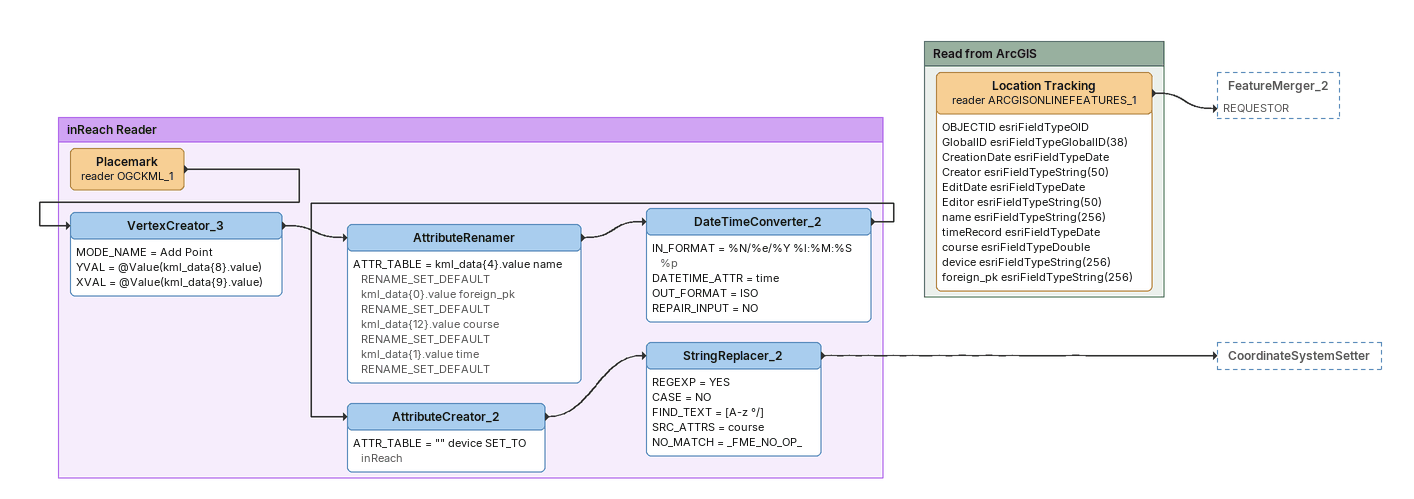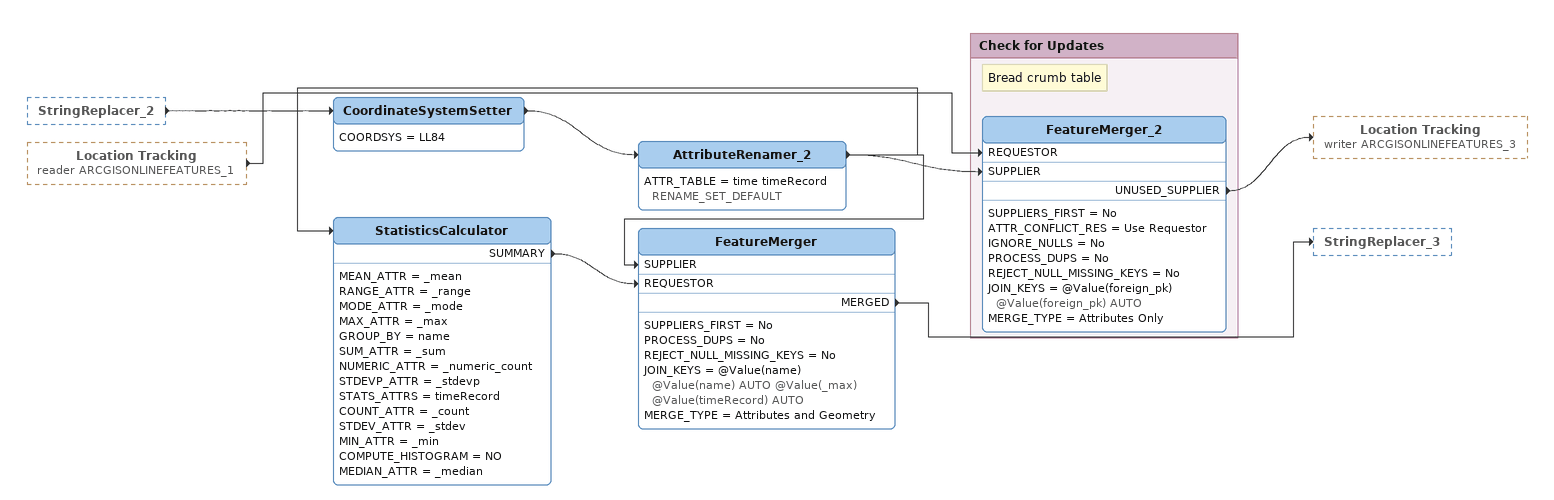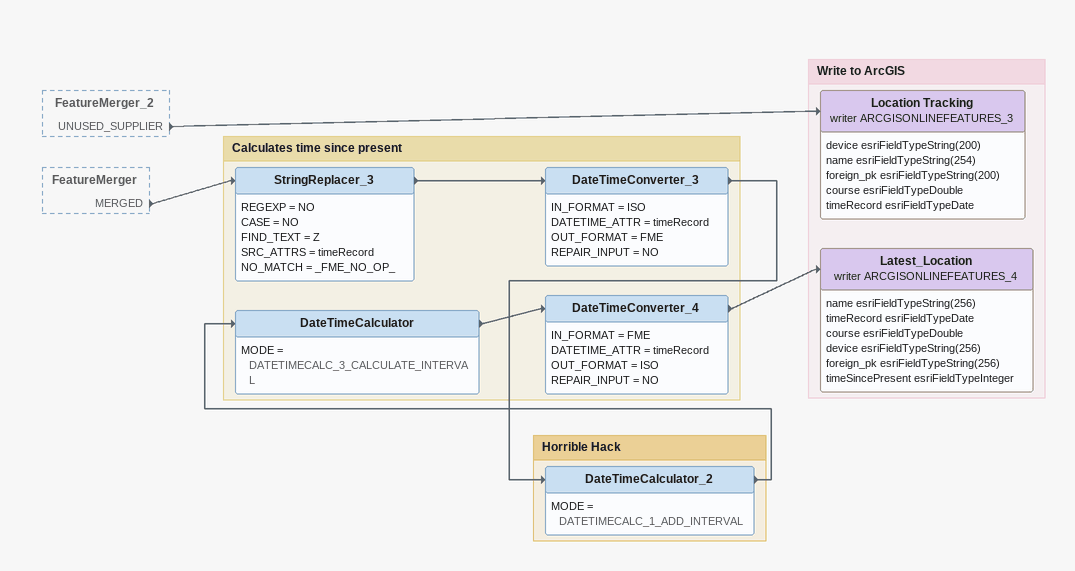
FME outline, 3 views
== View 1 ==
Bookmark: inReach Reader
Placemark (reader OGCKML_1)
    -> VertexCreator_3
VertexCreator_3
    MODE_NAME = Add Point
    YVAL = @Value(kml_data{8}.value)
    XVAL = @Value(kml_data{9}.value)
    -> AttributeRenamer
AttributeRenamer
    ATTR_TABLE = kml_data{4}.value name RENAME_SET_DEFAULT  kml_data{0}.value foreign_pk RENAME_SET_DEFAULT  kml_data{12}.value course RENAME_SET_DEFAULT  kml_data{1}.value time RENAME_SET_DEFAULT
    -> DateTimeConverter_2
DateTimeConverter_2
    IN_FORMAT = %N/%e/%Y %l:%M:%S %p
    DATETIME_ATTR = time
    OUT_FORMAT = ISO
    REPAIR_INPUT = NO
    -> AttributeCreator_2
AttributeCreator_2
    ATTR_TABLE = "" device SET_TO inReach
    -> StringReplacer_2
StringReplacer_2
    REGEXP = YES
    CASE = NO
    FIND_TEXT = [A-z °/]
    SRC_ATTRS = course
    NO_MATCH = _FME_NO_OP_
    -> CoordinateSystemSetter

Bookmark: Read from ArcGIS
Location Tracking (reader ARCGISONLINEFEATURES_1)
    attributes: OBJECTID esriFieldTypeOID, GlobalID esriFieldTypeGlobalID(38), CreationDate esriFieldTypeDate, Creator esriFieldTypeString(50), EditDate esriFieldTypeDate, Editor esriFieldTypeString(50), name esriFieldTypeString(256), timeRecord esriFieldTypeDate, course esriFieldTypeDouble, device esriFieldTypeString(256), foreign_pk esriFieldTypeString(256)
    -> FeatureMerger_2 [REQUESTOR]

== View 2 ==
StringReplacer_2 [outside]
    -> CoordinateSystemSetter
Location Tracking (reader ARCGISONLINEFEATURES_1) [outside]
    -> FeatureMerger_2 [REQUESTOR]
CoordinateSystemSetter
    COORDSYS = LL84
    -> AttributeRenamer_2
AttributeRenamer_2
    ATTR_TABLE = time timeRecord RENAME_SET_DEFAULT
    -> StatisticsCalculator
    -> FeatureMerger [SUPPLIER]
    -> FeatureMerger_2 [SUPPLIER]
StatisticsCalculator
    MEAN_ATTR = _mean
    RANGE_ATTR = _range
    MODE_ATTR = _mode
    MAX_ATTR = _max
    GROUP_BY = name
    SUM_ATTR = _sum
    NUMERIC_ATTR = _numeric_count
    STDEVP_ATTR = _stdevp
    STATS_ATTRS = timeRecord
    COUNT_ATTR = _count
    STDEV_ATTR = _stdev
    MIN_ATTR = _min
    COMPUTE_HISTOGRAM = NO
    MEDIAN_ATTR = _median
    SUMMARY -> FeatureMerger [REQUESTOR]
FeatureMerger
    SUPPLIERS_FIRST = No
    PROCESS_DUPS = No
    REJECT_NULL_MISSING_KEYS = No
    JOIN_KEYS = @Value(name) @Value(name) AUTO @Value(_max) @Value(timeRecord) AUTO
    MERGE_TYPE = Attributes and Geometry
    MERGED -> StringReplacer_3

Bookmark: Check for Updates
Note: Bread crumb table
FeatureMerger_2
    SUPPLIERS_FIRST = No
    ATTR_CONFLICT_RES = Use Requestor
    IGNORE_NULLS = No
    PROCESS_DUPS = No
    REJECT_NULL_MISSING_KEYS = No
    JOIN_KEYS = @Value(foreign_pk) @Value(foreign_pk) AUTO
    MERGE_TYPE = Attributes Only
    UNUSED_SUPPLIER -> Location Tracking (writer ARCGISONLINEFEATURES_3)

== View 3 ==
FeatureMerger_2 [outside]
    UNUSED_SUPPLIER -> Location Tracking (writer ARCGISONLINEFEATURES_3)
FeatureMerger [outside]
    MERGED -> StringReplacer_3

Bookmark: Calculates time since present
StringReplacer_3
    REGEXP = NO
    CASE = NO
    FIND_TEXT = Z
    SRC_ATTRS = timeRecord
    NO_MATCH = _FME_NO_OP_
    -> DateTimeConverter_3
DateTimeConverter_3
    IN_FORMAT = ISO
    DATETIME_ATTR = timeRecord
    OUT_FORMAT = FME
    REPAIR_INPUT = NO
    -> DateTimeCalculator_2
DateTimeCalculator
    MODE = DATETIMECALC_3_CALCULATE_INTERVAL
    -> DateTimeConverter_4
DateTimeConverter_4
    IN_FORMAT = FME
    DATETIME_ATTR = timeRecord
    OUT_FORMAT = ISO
    REPAIR_INPUT = NO
    -> Latest_Location (writer ARCGISONLINEFEATURES_4)

Bookmark: Horrible Hack
DateTimeCalculator_2
    MODE = DATETIMECALC_1_ADD_INTERVAL
    -> DateTimeCalculator

Bookmark: Write to ArcGIS
Latest_Location (writer ARCGISONLINEFEATURES_4)
    attributes: name esriFieldTypeString(256), timeRecord esriFieldTypeDate, course esriFieldTypeDouble, device esriFieldTypeString(256), foreign_pk esriFieldTypeString(256), timeSincePresent esriFieldTypeInteger
Location Tracking (writer ARCGISONLINEFEATURES_3)
    attributes: device esriFieldTypeString(200), name esriFieldTypeString(254), foreign_pk esriFieldTypeString(200), course esriFieldTypeDouble, timeRecord esriFieldTypeDate
